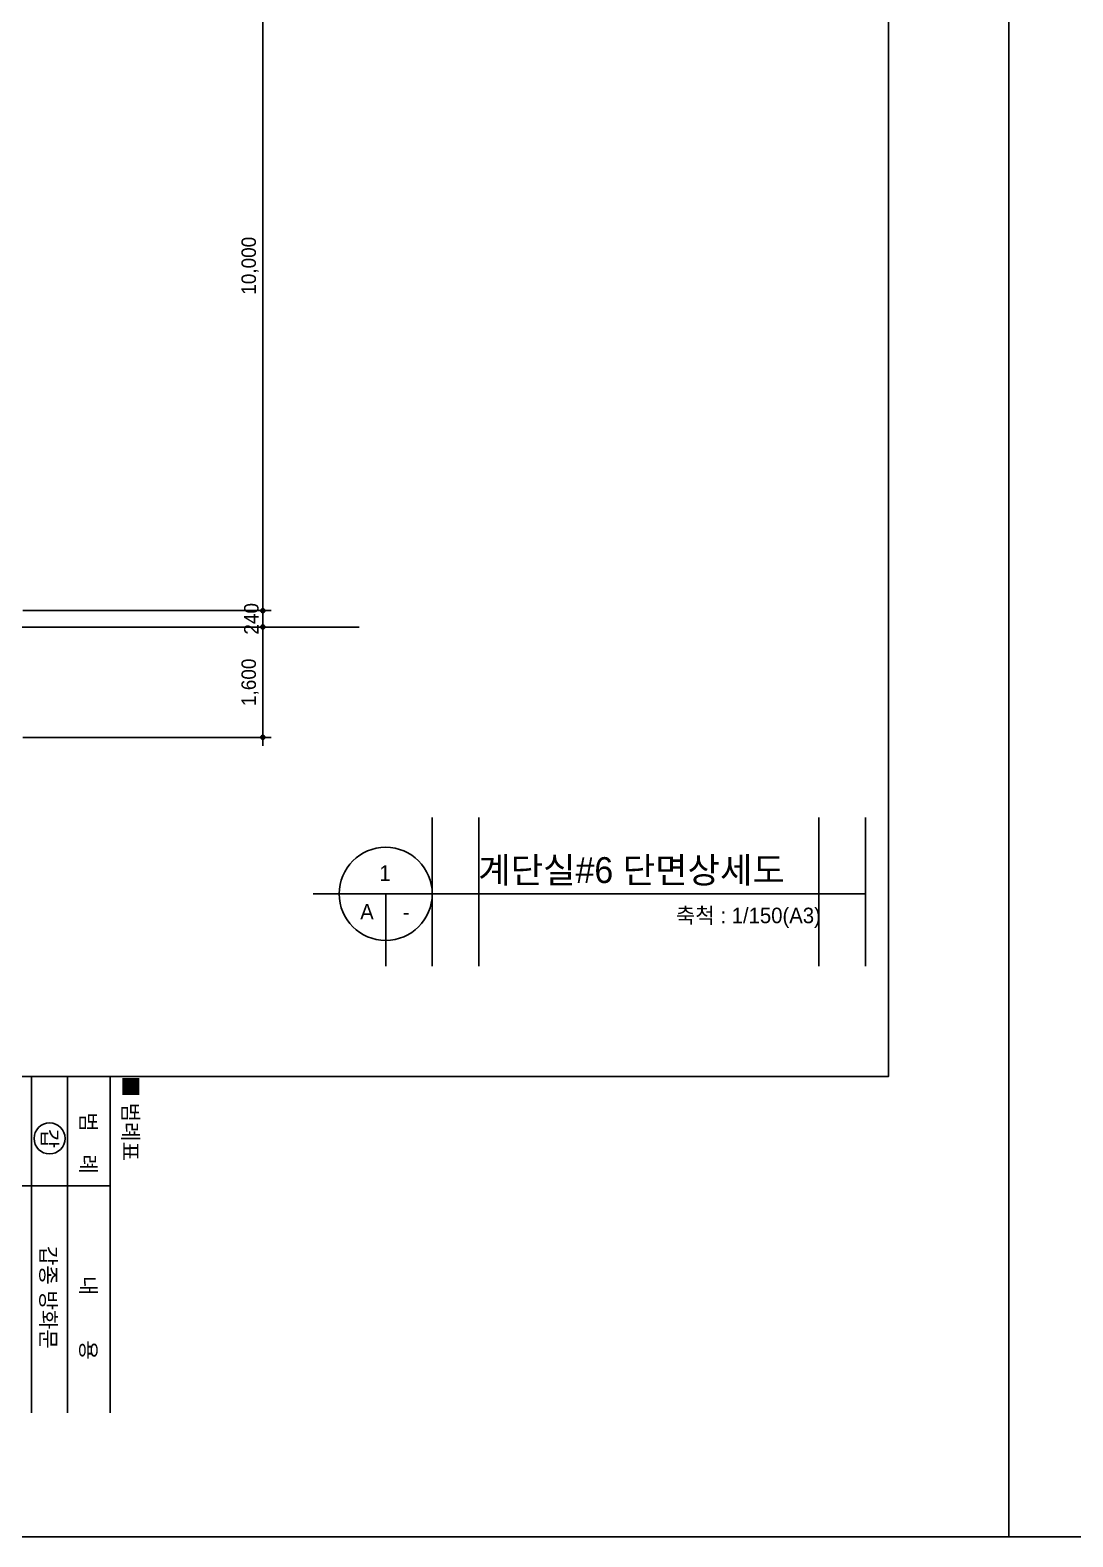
# Model space of a CAD drawing. Header units: millimetres. Extents: x 11948722 to 13111668, y -10771712 to -10232988.
# Drawn here: x 12523973 to 12539089, y -10515136 to -10493287 of the extents above; entities that cross this region are included whole.
import ezdxf
from ezdxf.enums import TextEntityAlignment as Align

# ---------------------------------------------------------------- set-up
doc = ezdxf.new("R2010")
doc.units = ezdxf.units.MM
doc.header["$LTSCALE"] = 150
doc.header["$MEASUREMENT"] = 0
doc.layers.get('0').update_dxf_attribs({"linetype": 'CONTINUOUS'})
doc.layers.get('Defpoints').update_dxf_attribs({"color": 117, "linetype": 'CONTINUOUS'})
for name, color, linetype in [('BOX', 7, 'CONTINUOUS'), ('CON-C', 2, 'CONTINUOUS'), ('TEX-SYM', 3, 'CONTINUOUS'), ('Xref-계단단면도$0$3 dim0', 7, 'CONTINUOUS'), ('Xref-계단단면도$0$A-TIT', 2, 'CONTINUOUS'), ('Xref-계단단면도$0$A-TXT-5.0', 3, 'CONTINUOUS'), ('Xref-계단단면도$0$SYM-2', 7, 'CONTINUOUS')]:
    doc.layers.add(name, color=color, linetype=linetype)
doc.styles.add('Xref-계단단면도$0$나눔고딕 Se', font='')
doc.styles.add('Xref-계단단면도$0$돋움', font='')
doc.styles.add('돋움', font='')
doc.styles.get('Xref-계단단면도$0$나눔고딕 Se').set_extended_font_data('Dotum')
doc.styles.get('Xref-계단단면도$0$돋움').set_extended_font_data('Dotum')
doc.styles.get('돋움').set_extended_font_data('Dotum')
doc.dimstyles.new('Xref-계단단면도$0$A1-100', dxfattribs={"dimtxt": 3, "dimasz": 1, "dimexe": 2, "dimexo": 2, "dimgap": 1, "dimtad": 1, "dimdec": 0, "dimzin": 12, "dimdsep": 46, "dimlunit": 6, "dimtxsty": 'Xref-계단단면도$0$나눔고딕 Se', "dimblk1": 'Xref-계단단면도$0$DIMDOT', "dimblk2": 'Xref-계단단면도$0$DIMDOT', "dimsah": 1, "dimcen": -1, "dimdle": 2, "dimclrd": 256, "dimclre": 256, "dimclrt": 3, "dimadec": 0, "dimazin": 0, "dimtfac": 1, "dimtdec": 0, "dimtix": 1, "dimtmove": 2, "dimatfit": 3, "dimldrblk": 'Xref-계단단면도$0$DIMDOT', "dimfxl": 1, "dimtvp": 1, "dimtolj": 1, "dimtzin": 12, "dimlwd": -1, "dimlwe": -1, "dimarcsym": 0})

# ---------------------------------------------------------------- blocks, each defined once
blk = doc.blocks.new('Xref-계단단면도$0$DIMDOT')
at = {"color": 0}
blk.add_line((-2, 0), (2, 0), dxfattribs=at)
for radius in [0.5, 0.25]:
    blk.add_circle((0, 0), radius, dxfattribs=at)
blk = doc.blocks.new('*D257')
at = {"layer": 'Defpoints', "color": 0, "ltscale": 1200}
for p in [(12523746, -10491704), (12527346, -10491704), (12523746, -10501704)]:
    blk.add_point(p, dxfattribs=at)
at = {"layer": 'Xref-계단단면도$0$3 dim0'}
for p, q in [((12523866, -10491704), (12527466, -10491704)), ((12527346, -10501644), (12527346, -10491764)), ((12523866, -10501704), (12527466, -10501704))]:
    blk.add_line(p, q, dxfattribs=at)
at = {"layer": 'Xref-계단단면도$0$3 dim0', "ltscale": 1200, "xscale": 60, "yscale": 60, "zscale": 60}
for p, rotation in [((12527346, -10491704), 90), ((12527346, -10501704), 270)]:
    blk.add_blockref('Xref-계단단면도$0$DIMDOT', p, dxfattribs=dict(at, rotation=rotation))
at = {"layer": 'Xref-계단단면도$0$3 dim0', "color": 3, "ltscale": 1200, "insert": (12527161, -10496704), "char_height": 210, "attachment_point": 5, "rotation": 90, "style": 'Xref-계단단면도$0$나눔고딕 Se'}
blk.add_mtext('\\A1;10,000', dxfattribs=at)
blk = doc.blocks.new('*D1298')
at = {"layer": 'Defpoints', "color": 0, "ltscale": 1200}
for p in [(12523746, -10501704), (12523746, -10501944), (12527346, -10501944)]:
    blk.add_point(p, dxfattribs=at)
at = {"layer": 'Xref-계단단면도$0$3 dim0'}
for p, q in [((12527346, -10501644), (12527346, -10501584)), ((12523866, -10501704), (12527466, -10501704)), ((12527346, -10501704), (12527346, -10501944)), ((12523866, -10501944), (12527466, -10501944)), ((12527346, -10502004), (12527346, -10502064))]:
    blk.add_line(p, q, dxfattribs=at)
at = {"layer": 'Xref-계단단면도$0$3 dim0', "ltscale": 1200, "xscale": 60, "yscale": 60, "zscale": 60}
for p, rotation in [((12527346, -10501704), 270), ((12527346, -10501944), 90)]:
    blk.add_blockref('Xref-계단단면도$0$DIMDOT', p, dxfattribs=dict(at, rotation=rotation))
at = {"layer": 'Xref-계단단면도$0$3 dim0', "color": 3, "ltscale": 1200, "insert": (12527181, -10501824), "char_height": 210, "attachment_point": 5, "rotation": 90, "style": 'Xref-계단단면도$0$나눔고딕 Se'}
blk.add_mtext('\\A1;240', dxfattribs=at)
blk = doc.blocks.new('*D2005')
at = {"layer": 'Defpoints', "color": 0, "ltscale": 1200}
for p in [(12523746, -10501944), (12527346, -10501944), (12523746, -10503544)]:
    blk.add_point(p, dxfattribs=at)
at = {"layer": 'Xref-계단단면도$0$3 dim0'}
for p, q in [((12523866, -10501944), (12527466, -10501944)), ((12527346, -10503484), (12527346, -10502004)), ((12523866, -10503544), (12527466, -10503544))]:
    blk.add_line(p, q, dxfattribs=at)
at = {"layer": 'Xref-계단단면도$0$3 dim0', "ltscale": 1200, "xscale": 60, "yscale": 60, "zscale": 60}
for p, rotation in [((12527346, -10501944), 90), ((12527346, -10503544), 270)]:
    blk.add_blockref('Xref-계단단면도$0$DIMDOT', p, dxfattribs=dict(at, rotation=rotation))
at = {"layer": 'Xref-계단단면도$0$3 dim0', "color": 3, "ltscale": 1200, "insert": (12527161, -10502744), "char_height": 210, "attachment_point": 5, "rotation": 90, "style": 'Xref-계단단면도$0$나눔고딕 Se'}
blk.add_mtext('\\A1;1,600', dxfattribs=at)

msp = doc.modelspace()

# ---------------------------------------------------------------- linework, layer by layer
msp.add_circle((12524254.3, -10509358.8), 225)
at = {"layer": 'BOX', "color": 252}
msp.add_lwpolyline([(12523991.8, -10508461.3), (12523991.8, -10513336.3)], dxfattribs=at)
at = {"layer": 'BOX'}
for points in [[(12524516.8, -10508461.3), (12524516.8, -10513336.3)], [(12525135.5, -10508461.3), (12525135.5, -10513336.3)], [(12525135.5, -10510047.6), (12521891.8, -10510047.6)]]:
    msp.add_lwpolyline(points, dxfattribs=at)
at = {"layer": 'CON-C', "ltscale": 1200}
msp.add_line((12523746.5, -10501943.5), (12528743.2, -10501943.5), dxfattribs=at)
at = {"layer": 'Defpoints', "linetype": 'ByBlock'}
for p, q in [((12529802.7, -10506862.2), (12529802.7, -10504705.4)), ((12530477.7, -10506862.2), (12530477.7, -10504705.4)), ((12535408.9, -10506862.2), (12535408.9, -10504705.4)), ((12536083.9, -10506862.2), (12536083.9, -10504705.4))]:
    msp.add_line(p, q, dxfattribs=at)
at = {"layer": 'Defpoints', "ltscale": 1200}
for points in [[(12493612.7, -10452136.3), (12538162.7, -10452136.3), (12538162.7, -10515136.3), (12493612.7, -10515136.3)], [(12538162.7, -10452136.3), (12582712.7, -10452136.3), (12582712.7, -10515136.3), (12538162.7, -10515136.3)], [(12495465.7, -10508461.3), (12536415.7, -10508461.3), (12536415.7, -10453936.3), (12495465.7, -10453936.3)]]:
    msp.add_lwpolyline(points, close=True, dxfattribs=at)
at = {"layer": 'Xref-계단단면도$0$A-TIT'}
for p, q in [((12528077.7, -10505812.2), (12536083.9, -10505812.2)), ((12529127.7, -10506862.2), (12529127.7, -10505812.2))]:
    msp.add_line(p, q, dxfattribs=at)
msp.add_circle((12529127.7, -10505812.2), 675, dxfattribs=at)

# ---------------------------------------------------------------- texts
at = {"layer": 'TEX-SYM', "color": 3, "style": '돋움'}
msp.add_text('■ 범례표 ', height=225, rotation=270, dxfattribs=at).set_placement((12525315, -10508450.7))
for s, p in [('범    례', (12524704.3, -10509423.9)), ('갑종 방화문', (12524124.7, -10511663.2)), ('내        용', (12524704.3, -10511960.8))]:
    msp.add_text(s, height=225, rotation=270, dxfattribs=at).set_placement(p, align=Align.CENTER)
msp.add_text('갑', height=225, rotation=270, dxfattribs=at).set_placement((12524256.4, -10509359.3), align=Align.MIDDLE_CENTER)
at = {"layer": 'Xref-계단단면도$0$A-TXT-5.0', "style": 'Xref-계단단면도$0$돋움'}
msp.add_text('계단실#6 단면상세도', height=375, dxfattribs=at).set_placement((12530468.4, -10505654.7))
msp.add_text('축척 : 1/150(A3)', height=225, dxfattribs=at).set_placement((12535435.8, -10506125.1), align=Align.MIDDLE_RIGHT)
at = {"layer": 'Xref-계단단면도$0$SYM-2', "color": 3, "style": 'Xref-계단단면도$0$나눔고딕 Se'}
for s, p in [('1', (12529116.6, -10505511.1)), ('A', (12528856.1, -10506071.1)), ('-', (12529426, -10506075.4))]:
    msp.add_text(s, height=225, dxfattribs=at).set_placement(p, align=Align.MIDDLE_CENTER)

# ---------------------------------------------------------------- dimensions: what is measured, and where the dimension line sits
at = {"layer": 'Xref-계단단면도$0$3 dim0'}
for base, p1, p2, angle, picture, middle in [((12527346.5, -10491703.5), (12523746.5, -10501703.5), (12523746.5, -10491703.5), 90, '*D257', (12527161.1, -10496703.5)), ((12527346.5, -10501943.5), (12523746.5, -10501703.5), (12523746.5, -10501943.5), 270, '*D1298', (12527181.3, -10501823.5)), ((12527346.5, -10501943.5), (12523746.5, -10503543.5), (12523746.5, -10501943.5), 90, '*D2005', (12527161.1, -10502743.5))]:
    dim = msp.add_linear_dim(base=base, p1=p1, p2=p2, angle=angle, dimstyle='Xref-계단단면도$0$A1-100', override={"dimscale": 60, "dimtxt": 3.5}, dxfattribs=at)
    dim.commit()
    dim.dimension.update_dxf_attribs({"geometry": picture, "text_midpoint": middle})

doc.saveas('drawing.dxf')
